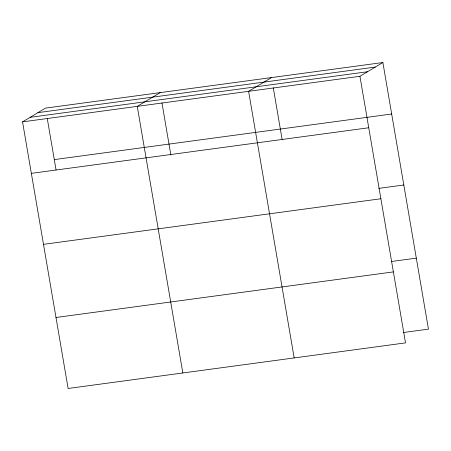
<?xml version="1.0" encoding="UTF-8"?>
<svg xmlns="http://www.w3.org/2000/svg" width="451" height="451" viewBox="0 0 451 451"><rect width="100%" height="100%" fill="white"/><g stroke="black" fill="none" stroke-linecap="round" stroke-linejoin="round"><path stroke-width="0.68" d="M382.876 62.526L359.943 76.281L405.517 342.884L68.124 388.474L22.55 121.866L45.483 108.116L382.876 62.526L428.45 329.134L403.397 332.517M160.201 92.613L137.262 106.368L182.835 372.977M271.536 77.572L248.602 91.322L294.176 357.931M37.918 112.654L375.311 67.064M30.121 117.328L367.509 71.743M22.55 121.866L359.943 76.281M54.283 159.598L391.677 114.007M31.35 173.353L368.743 127.763M378.761 188.383L403.814 185M43.488 244.341L380.875 198.756M391.265 261.524L416.318 258.141M55.986 317.487L393.379 271.897M273.3 87.866L282.106 139.393M161.96 102.913L170.884 155.127M47.248 118.41L56.054 169.937"/></g></svg>
